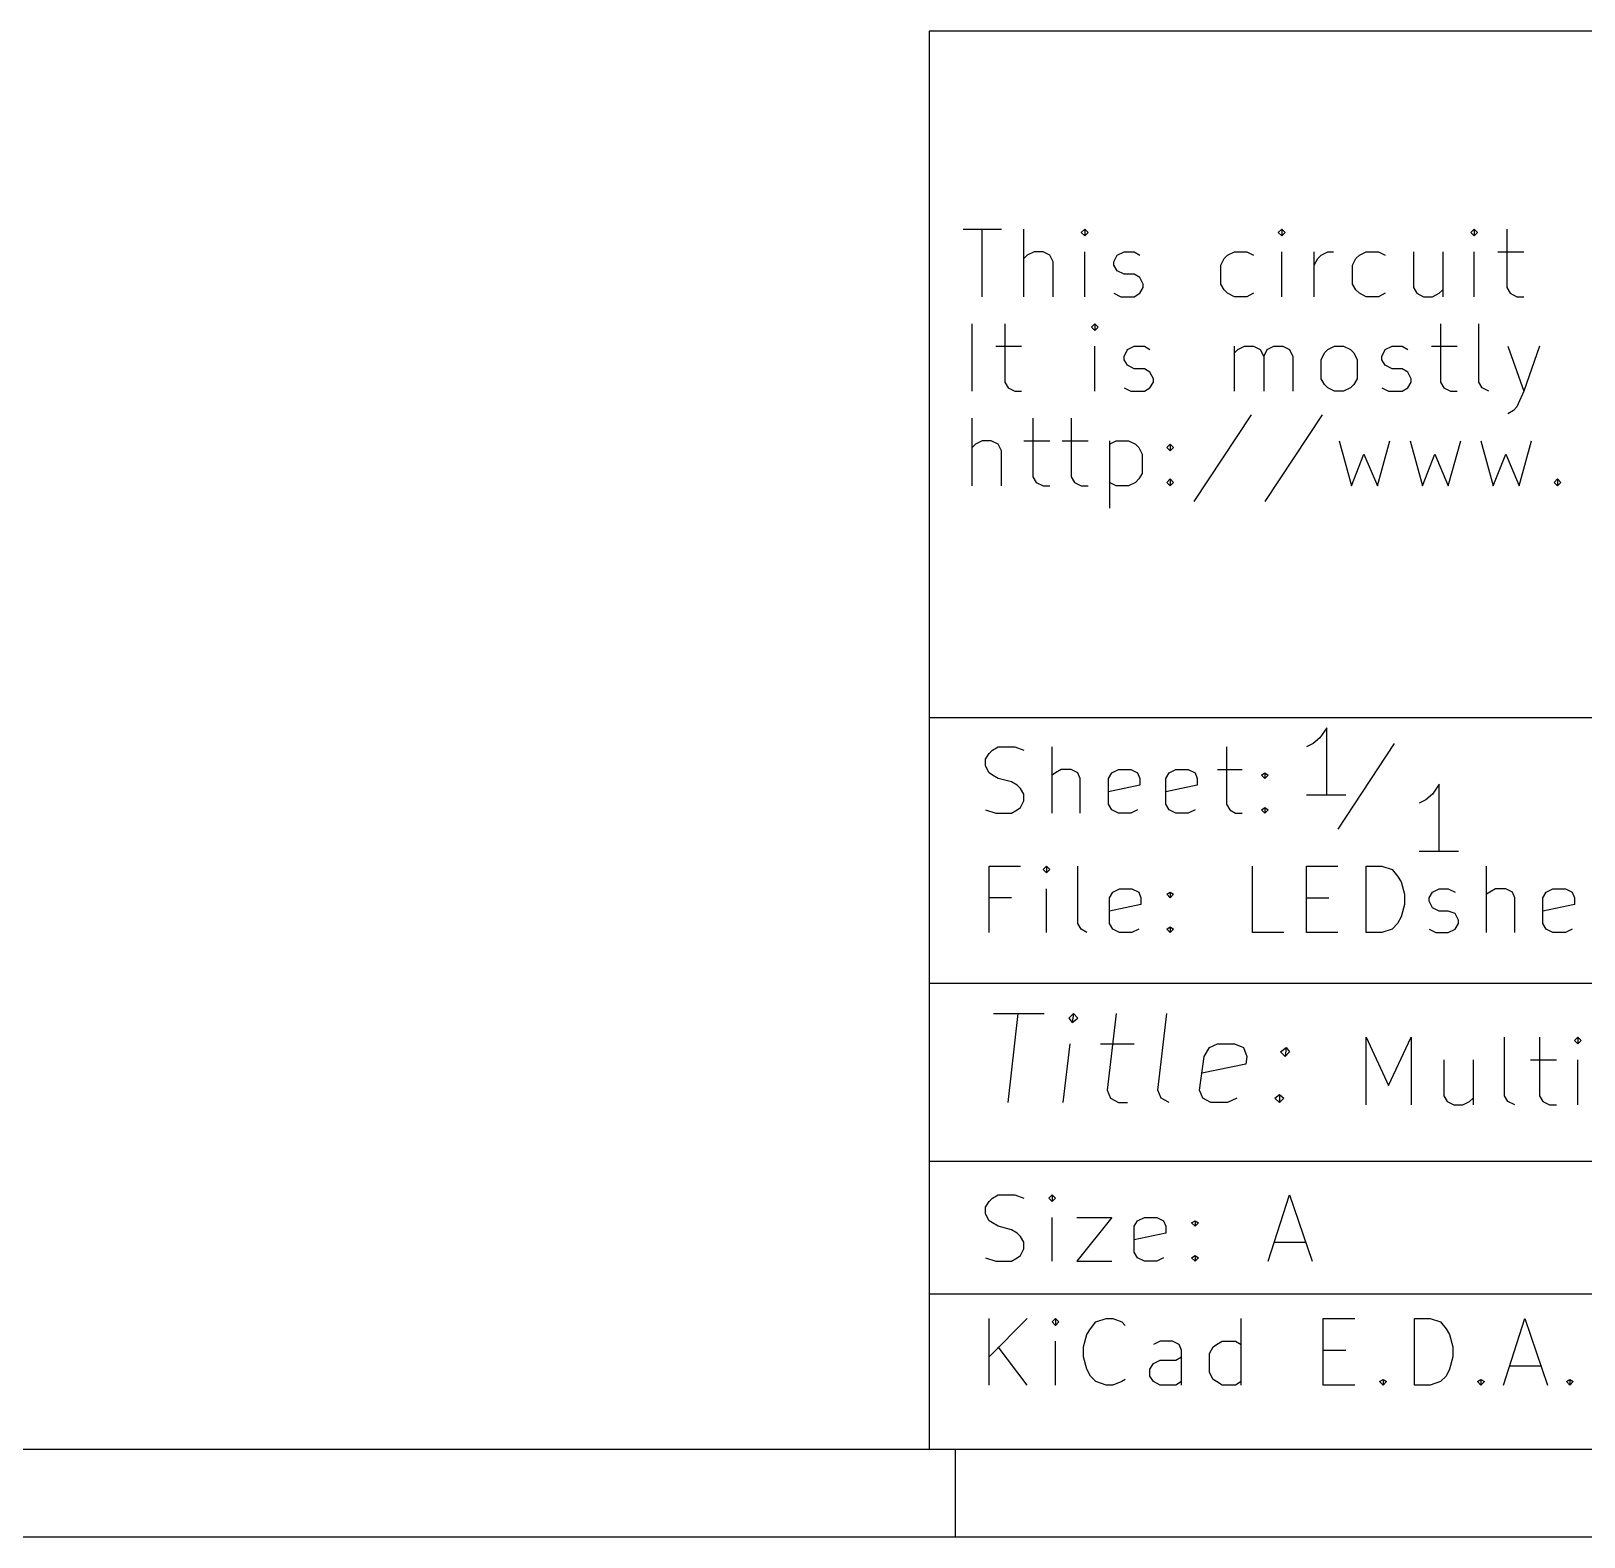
# Model space of a CAD drawing. Extents: x 10 to 269, y -206 to -10.
# Drawn here: x 139.14 to 174.18, y -205.89 to -171.91 of the extents above; entities that cross this region are included whole.
import ezdxf

# ---------------------------------------------------------------- set-up
doc = ezdxf.new("R2010")
doc.units = 0
doc.header["$MEASUREMENT"] = 0

msp = doc.modelspace()

# ---------------------------------------------------------------- linework, layer by layer
at = {"layer": 'Blue 3'}
for p, q in [((160.172, -176.378), (161.036, -176.378)), ((160.604, -177.902), (160.604, -176.378)), ((161.544, -177.902), (161.544, -176.378)), ((162.916, -176.378), (162.839, -176.454)), ((162.839, -176.454), (162.916, -176.53)), ((162.992, -176.454), (162.916, -176.378)), ((162.916, -176.378), (162.916, -176.53)), ((162.916, -176.53), (162.992, -176.454)), ((167.361, -176.378), (167.284, -176.454)), ((167.284, -176.454), (167.361, -176.53)), ((167.437, -176.454), (167.361, -176.378)), ((167.361, -176.378), (167.361, -176.53)), ((167.361, -176.53), (167.437, -176.454)), ((171.704, -176.378), (171.628, -176.454)), ((171.628, -176.454), (171.704, -176.53)), ((171.78, -176.454), (171.704, -176.378)), ((171.704, -176.378), (171.704, -176.53)), ((171.704, -176.53), (171.78, -176.454)), ((172.441, -176.378), (172.441, -177.698)), ((161.773, -176.886), (161.62, -176.962)), ((161.976, -176.886), (161.773, -176.886)), ((162.128, -176.962), (161.976, -176.886)), ((162.916, -177.902), (162.916, -176.886)), ((163.652, -176.962), (163.805, -176.886)), ((163.805, -176.886), (164.033, -176.886)), ((164.033, -176.886), (164.16, -176.962)), ((166.141, -176.962), (166.294, -176.886)), ((166.294, -176.886), (166.573, -176.886)), ((166.573, -176.886), (166.726, -176.962)), ((167.361, -177.902), (167.361, -176.886)), ((168.097, -177.902), (168.097, -176.886)), ((168.25, -176.962), (168.402, -176.886)), ((168.402, -176.886), (168.529, -176.886)), ((169.113, -176.962), (169.266, -176.886)), ((169.266, -176.886), (169.545, -176.886)), ((169.545, -176.886), (169.697, -176.962)), ((170.332, -176.886), (170.332, -177.698)), ((170.993, -176.886), (170.993, -177.902)), ((171.704, -177.902), (171.704, -176.886)), ((172.237, -176.886), (172.822, -176.886)), ((161.62, -176.962), (161.544, -177.038)), ((162.204, -177.114), (162.128, -176.962)), ((162.204, -177.902), (162.204, -177.114)), ((163.576, -177.114), (163.652, -176.962)), ((163.576, -177.19), (163.576, -177.114)), ((163.652, -177.317), (163.576, -177.19)), ((165.989, -177.19), (166.065, -177.038)), ((165.989, -177.622), (165.989, -177.19)), ((166.065, -177.038), (166.141, -176.962)), ((168.097, -177.19), (168.173, -177.038)), ((168.173, -177.038), (168.25, -176.962)), ((168.961, -177.19), (169.037, -177.038)), ((168.961, -177.622), (168.961, -177.19)), ((169.037, -177.038), (169.113, -176.962)), ((163.805, -177.394), (163.652, -177.317)), ((164.033, -177.394), (163.805, -177.394)), ((164.16, -177.47), (164.033, -177.394)), ((164.236, -177.622), (164.16, -177.47)), ((164.236, -177.698), (164.236, -177.622)), ((166.065, -177.749), (165.989, -177.622)), ((169.037, -177.749), (168.961, -177.622)), ((163.576, -177.825), (163.728, -177.902)), ((163.728, -177.902), (164.033, -177.902)), ((164.033, -177.902), (164.16, -177.825)), ((164.16, -177.825), (164.236, -177.698)), ((166.141, -177.825), (166.065, -177.749)), ((166.294, -177.902), (166.141, -177.825)), ((166.573, -177.902), (166.294, -177.902)), ((166.726, -177.825), (166.573, -177.902)), ((169.113, -177.825), (169.037, -177.749)), ((169.266, -177.902), (169.113, -177.825)), ((169.545, -177.902), (169.266, -177.902)), ((169.697, -177.825), (169.545, -177.902)), ((170.332, -177.698), (170.409, -177.825)), ((170.409, -177.825), (170.561, -177.902)), ((170.561, -177.902), (170.764, -177.902)), ((170.764, -177.902), (170.917, -177.825)), ((170.917, -177.825), (170.993, -177.749)), ((172.441, -177.698), (172.517, -177.825)), ((172.517, -177.825), (172.669, -177.902)), ((172.669, -177.902), (172.822, -177.902)), ((160.376, -180.035), (160.376, -178.511)), ((161.112, -178.511), (161.112, -179.832)), ((163.144, -178.511), (163.068, -178.587)), ((163.068, -178.587), (163.144, -178.664)), ((163.22, -178.587), (163.144, -178.511)), ((163.144, -178.511), (163.144, -178.664)), ((163.144, -178.664), (163.22, -178.587)), ((170.942, -178.511), (170.942, -179.832)), ((171.806, -179.832), (171.806, -178.511)), ((160.909, -179.019), (161.493, -179.019)), ((163.144, -180.035), (163.144, -179.019)), ((163.881, -179.095), (164.033, -179.019)), ((164.033, -179.019), (164.262, -179.019)), ((164.262, -179.019), (164.389, -179.095)), ((166.294, -180.035), (166.294, -179.019)), ((166.37, -179.095), (166.522, -179.019)), ((166.522, -179.019), (166.726, -179.019)), ((166.726, -179.019), (166.878, -179.095)), ((167.03, -179.095), (167.183, -179.019)), ((167.183, -179.019), (167.386, -179.019)), ((167.386, -179.019), (167.538, -179.095)), ((168.402, -179.095), (168.554, -179.019)), ((168.554, -179.019), (168.758, -179.019)), ((168.758, -179.019), (168.91, -179.095)), ((169.697, -179.095), (169.85, -179.019)), ((169.85, -179.019), (170.078, -179.019)), ((170.078, -179.019), (170.205, -179.095)), ((170.739, -179.019), (171.323, -179.019)), ((172.466, -179.019), (172.822, -180.035)), ((173.177, -179.019), (172.822, -180.035)), ((163.805, -179.248), (163.881, -179.095)), ((163.805, -179.324), (163.805, -179.248)), ((163.881, -179.451), (163.805, -179.324)), ((166.294, -179.172), (166.37, -179.095)), ((166.878, -179.095), (166.954, -179.248)), ((166.954, -179.248), (167.03, -179.095)), ((166.954, -179.248), (166.954, -180.035)), ((167.538, -179.095), (167.615, -179.248)), ((167.615, -179.248), (167.615, -180.035)), ((168.25, -179.324), (168.326, -179.172)), ((168.25, -179.756), (168.25, -179.324)), ((168.326, -179.172), (168.402, -179.095)), ((168.91, -179.095), (168.986, -179.172)), ((168.986, -179.172), (169.062, -179.324)), ((169.062, -179.324), (169.062, -179.756)), ((169.621, -179.248), (169.697, -179.095)), ((169.621, -179.324), (169.621, -179.248)), ((169.697, -179.451), (169.621, -179.324)), ((164.033, -179.527), (163.881, -179.451)), ((164.262, -179.527), (164.033, -179.527)), ((164.389, -179.603), (164.262, -179.527)), ((164.465, -179.756), (164.389, -179.603)), ((169.85, -179.527), (169.697, -179.451)), ((170.078, -179.527), (169.85, -179.527)), ((170.205, -179.603), (170.078, -179.527)), ((170.282, -179.756), (170.205, -179.603)), ((161.112, -179.832), (161.188, -179.959)), ((161.188, -179.959), (161.341, -180.035)), ((161.341, -180.035), (161.493, -180.035)), ((163.805, -179.959), (163.957, -180.035)), ((163.957, -180.035), (164.262, -180.035)), ((164.262, -180.035), (164.389, -179.959)), ((164.389, -179.959), (164.465, -179.832)), ((164.465, -179.832), (164.465, -179.756)), ((168.326, -179.883), (168.25, -179.756)), ((168.402, -179.959), (168.326, -179.883)), ((168.554, -180.035), (168.402, -179.959)), ((168.758, -180.035), (168.554, -180.035)), ((168.91, -179.959), (168.758, -180.035)), ((168.986, -179.883), (168.91, -179.959)), ((169.062, -179.756), (168.986, -179.883)), ((169.621, -179.959), (169.774, -180.035)), ((169.774, -180.035), (170.078, -180.035)), ((170.078, -180.035), (170.205, -179.959)), ((170.205, -179.959), (170.282, -179.832)), ((170.282, -179.832), (170.282, -179.756)), ((170.942, -179.832), (171.018, -179.959)), ((171.018, -179.959), (171.171, -180.035)), ((171.171, -180.035), (171.323, -180.035)), ((171.882, -179.959), (171.806, -179.832)), ((172.034, -180.035), (171.882, -179.959)), ((172.822, -180.035), (172.669, -180.391)), ((172.669, -180.391), (172.593, -180.467)), ((160.376, -182.169), (160.376, -180.645)), ((161.747, -180.645), (161.747, -181.966)), ((162.611, -180.645), (162.611, -181.966)), ((166.675, -180.569), (165.379, -182.524)), ((168.275, -180.569), (166.98, -182.524)), ((172.593, -180.467), (172.466, -180.543)), ((160.452, -181.229), (160.376, -181.305)), ((160.604, -181.153), (160.452, -181.229)), ((160.807, -181.153), (160.604, -181.153)), ((160.96, -181.229), (160.807, -181.153)), ((161.036, -181.381), (160.96, -181.229)), ((161.036, -182.169), (161.036, -181.381)), ((161.544, -181.153), (162.128, -181.153)), ((162.408, -181.153), (162.992, -181.153)), ((163.474, -181.153), (163.474, -182.677)), ((163.474, -181.229), (163.627, -181.153)), ((163.627, -181.153), (163.906, -181.153)), ((163.906, -181.153), (164.059, -181.229)), ((164.059, -181.229), (164.135, -181.305)), ((164.135, -181.305), (164.211, -181.458)), ((164.211, -181.458), (164.211, -181.889)), ((164.77, -181.305), (164.846, -181.229)), ((164.846, -181.381), (164.77, -181.305)), ((164.846, -181.229), (164.922, -181.305)), ((164.846, -181.229), (164.846, -181.381)), ((164.922, -181.305), (164.846, -181.381)), ((168.656, -181.153), (168.935, -182.169)), ((168.935, -182.169), (169.215, -181.458)), ((169.215, -181.458), (169.52, -182.169)), ((169.52, -182.169), (169.799, -181.153)), ((170.256, -181.153), (170.536, -182.169)), ((170.536, -182.169), (170.815, -181.458)), ((170.815, -181.458), (171.12, -182.169)), ((171.12, -182.169), (171.399, -181.153)), ((171.856, -181.153), (172.136, -182.169)), ((172.136, -182.169), (172.415, -181.458)), ((172.415, -181.458), (172.72, -182.169)), ((172.72, -182.169), (172.999, -181.153)), ((161.747, -181.966), (161.823, -182.093)), ((161.823, -182.093), (161.976, -182.169)), ((161.976, -182.169), (162.128, -182.169)), ((162.611, -181.966), (162.687, -182.093)), ((162.687, -182.093), (162.839, -182.169)), ((162.839, -182.169), (162.992, -182.169)), ((163.627, -182.169), (163.474, -182.093)), ((163.906, -182.169), (163.627, -182.169)), ((164.059, -182.093), (163.906, -182.169)), ((164.135, -182.016), (164.059, -182.093)), ((164.211, -181.889), (164.135, -182.016)), ((164.77, -182.093), (164.846, -182.016)), ((164.846, -182.169), (164.77, -182.093)), ((164.846, -182.016), (164.922, -182.093)), ((164.846, -182.016), (164.846, -182.169)), ((164.922, -182.093), (164.846, -182.169)), ((173.507, -182.093), (173.584, -182.016)), ((173.584, -182.169), (173.507, -182.093)), ((173.584, -182.016), (173.66, -182.093)), ((173.584, -182.016), (173.584, -182.169)), ((173.66, -182.093), (173.584, -182.169)), ((168.377, -187.63), (168.224, -187.858)), ((168.377, -189.154), (168.377, -187.63)), ((168.072, -187.985), (167.919, -188.062)), ((168.224, -187.858), (168.072, -187.985)), ((168.808, -189.154), (167.919, -189.154)), ((170.764, -189.128), (170.612, -189.255)), ((170.917, -188.9), (170.764, -189.128)), ((170.917, -190.424), (170.917, -188.9)), ((170.612, -189.255), (170.459, -189.332)), ((171.348, -190.424), (170.459, -190.424)), ((169.266, -196.139), (169.266, -194.615)), ((169.266, -194.615), (169.774, -195.707)), ((169.774, -195.707), (170.282, -194.615)), ((170.282, -194.615), (170.282, -196.139)), ((172.39, -195.936), (172.39, -194.615)), ((173.177, -194.615), (173.177, -195.936)), ((174.041, -194.615), (173.965, -194.691)), ((173.965, -194.691), (174.041, -194.767)), ((174.117, -194.691), (174.041, -194.615)), ((174.041, -194.615), (174.041, -194.767)), ((174.041, -194.767), (174.117, -194.691)), ((171.018, -195.123), (171.018, -195.936)), ((171.679, -195.123), (171.679, -196.139)), ((172.974, -195.123), (173.558, -195.123)), ((174.041, -196.139), (174.041, -195.123)), ((171.018, -195.936), (171.094, -196.063)), ((171.094, -196.063), (171.247, -196.139)), ((171.247, -196.139), (171.45, -196.139)), ((171.45, -196.139), (171.602, -196.063)), ((171.602, -196.063), (171.679, -195.986)), ((172.466, -196.063), (172.39, -195.936)), ((172.618, -196.139), (172.466, -196.063)), ((173.177, -195.936), (173.253, -196.063)), ((173.253, -196.063), (173.406, -196.139)), ((173.406, -196.139), (173.558, -196.139))]:
    msp.add_line(p, q, dxfattribs=at)
at = {"layer": 'Red 2'}
for p, q in [((159.41, -171.907), (159.41, -203.911)), ((267.411, -171.907), (159.41, -171.907)), ((159.41, -187.401), (267.411, -187.401)), ((160.757, -188.214), (160.833, -188.138)), ((160.833, -188.138), (160.96, -188.062)), ((160.96, -188.062), (161.341, -188.062)), ((161.341, -188.062), (161.544, -188.138)), ((162.179, -189.56), (162.179, -188.062)), ((166.116, -188.062), (166.116, -189.357)), ((169.901, -187.985), (168.631, -189.916)), ((160.68, -188.341), (160.757, -188.214)), ((160.68, -188.493), (160.68, -188.341)), ((160.757, -188.646), (160.68, -188.493)), ((160.833, -188.697), (160.757, -188.646)), ((160.96, -188.773), (160.833, -188.697)), ((161.265, -188.849), (160.96, -188.773)), ((161.392, -188.925), (161.265, -188.849)), ((162.255, -188.646), (162.179, -188.697)), ((162.382, -188.57), (162.255, -188.646)), ((162.611, -188.57), (162.382, -188.57)), ((162.763, -188.646), (162.611, -188.57)), ((162.814, -188.773), (162.763, -188.646)), ((162.814, -189.56), (162.814, -188.773)), ((163.449, -188.773), (163.525, -188.646)), ((163.449, -189.357), (163.449, -188.773)), ((163.525, -188.646), (163.678, -188.57)), ((163.678, -188.57), (163.957, -188.57)), ((163.957, -188.57), (164.109, -188.646)), ((164.109, -188.646), (164.16, -188.773)), ((164.16, -188.773), (164.16, -188.925)), ((164.744, -188.773), (164.821, -188.646)), ((164.744, -189.357), (164.744, -188.773)), ((164.821, -188.646), (164.973, -188.57)), ((164.973, -188.57), (165.252, -188.57)), ((165.252, -188.57), (165.405, -188.646)), ((165.405, -188.646), (165.456, -188.773)), ((165.456, -188.773), (165.456, -188.925)), ((165.913, -188.57), (166.472, -188.57)), ((166.903, -188.697), (166.98, -188.646)), ((166.98, -188.773), (166.903, -188.697)), ((166.98, -188.646), (167.056, -188.697)), ((166.98, -188.646), (166.98, -188.773)), ((167.056, -188.697), (166.98, -188.773)), ((161.468, -189.001), (161.392, -188.925)), ((161.544, -189.128), (161.468, -189.001)), ((161.544, -189.281), (161.544, -189.128)), ((164.16, -188.925), (163.449, -189.078)), ((165.456, -188.925), (164.744, -189.078)), ((160.68, -189.484), (160.909, -189.56)), ((160.909, -189.56), (161.265, -189.56)), ((161.265, -189.56), (161.392, -189.484)), ((161.392, -189.484), (161.468, -189.433)), ((161.468, -189.433), (161.544, -189.281)), ((163.525, -189.484), (163.449, -189.357)), ((163.678, -189.56), (163.525, -189.484)), ((163.957, -189.56), (163.678, -189.56)), ((164.109, -189.484), (163.957, -189.56)), ((164.821, -189.484), (164.744, -189.357)), ((164.973, -189.56), (164.821, -189.484)), ((165.252, -189.56), (164.973, -189.56)), ((165.405, -189.484), (165.252, -189.56)), ((166.116, -189.357), (166.192, -189.484)), ((166.192, -189.484), (166.319, -189.56)), ((166.319, -189.56), (166.472, -189.56)), ((166.903, -189.484), (166.98, -189.433)), ((166.98, -189.56), (166.903, -189.484)), ((166.98, -189.433), (167.056, -189.484)), ((166.98, -189.433), (166.98, -189.56)), ((167.056, -189.484), (166.98, -189.56)), ((160.757, -192.253), (160.757, -190.754)), ((160.757, -190.754), (161.468, -190.754)), ((162.052, -190.754), (161.976, -190.83)), ((161.976, -190.83), (162.052, -190.906)), ((162.128, -190.83), (162.052, -190.754)), ((162.052, -190.754), (162.052, -190.906)), ((162.052, -190.906), (162.128, -190.83)), ((162.763, -192.049), (162.763, -190.754)), ((166.7, -192.253), (166.7, -190.754)), ((167.919, -192.253), (167.919, -190.754)), ((167.919, -190.754), (168.631, -190.754)), ((169.266, -192.253), (169.266, -190.754)), ((169.266, -190.754), (169.621, -190.754)), ((169.621, -190.754), (169.85, -190.83)), ((169.85, -190.83), (169.977, -190.983)), ((171.983, -192.253), (171.983, -190.754)), ((162.052, -192.253), (162.052, -191.262)), ((163.551, -191.338), (163.703, -191.262)), ((163.703, -191.262), (163.982, -191.262)), ((163.982, -191.262), (164.135, -191.338)), ((169.977, -190.983), (170.053, -191.11)), ((170.053, -191.11), (170.129, -191.389)), ((170.764, -191.338), (170.917, -191.262)), ((170.917, -191.262), (171.12, -191.262)), ((171.12, -191.262), (171.272, -191.338)), ((172.187, -191.262), (172.06, -191.338)), ((172.415, -191.262), (172.187, -191.262)), ((172.568, -191.338), (172.415, -191.262)), ((173.33, -191.338), (173.482, -191.262)), ((173.482, -191.262), (173.761, -191.262)), ((173.761, -191.262), (173.914, -191.338)), ((161.265, -191.465), (160.757, -191.465)), ((163.474, -191.465), (163.551, -191.338)), ((163.474, -192.049), (163.474, -191.465)), ((164.186, -191.618), (163.474, -191.77)), ((164.135, -191.338), (164.186, -191.465)), ((164.186, -191.465), (164.186, -191.618)), ((164.77, -191.389), (164.846, -191.338)), ((164.846, -191.465), (164.77, -191.389)), ((164.846, -191.338), (164.922, -191.389)), ((164.846, -191.338), (164.846, -191.465)), ((164.922, -191.389), (164.846, -191.465)), ((167.919, -191.465), (168.427, -191.465)), ((170.129, -191.618), (170.053, -191.897)), ((170.129, -191.389), (170.129, -191.618)), ((170.688, -191.465), (170.764, -191.338)), ((170.688, -191.541), (170.688, -191.465)), ((170.764, -191.694), (170.688, -191.541)), ((172.06, -191.338), (171.983, -191.389)), ((172.618, -191.465), (172.568, -191.338)), ((172.618, -192.253), (172.618, -191.465)), ((173.253, -191.465), (173.33, -191.338)), ((173.253, -192.049), (173.253, -191.465)), ((173.965, -191.618), (173.253, -191.77)), ((173.914, -191.338), (173.965, -191.465)), ((173.965, -191.465), (173.965, -191.618)), ((170.053, -191.897), (169.977, -192.049)), ((170.917, -191.77), (170.764, -191.694)), ((171.12, -191.77), (170.917, -191.77)), ((171.272, -191.821), (171.12, -191.77)), ((171.348, -191.973), (171.272, -191.821)), ((171.348, -192.049), (171.348, -191.973)), ((162.839, -192.176), (162.763, -192.049)), ((162.966, -192.253), (162.839, -192.176)), ((163.551, -192.176), (163.474, -192.049)), ((163.703, -192.253), (163.551, -192.176)), ((163.982, -192.253), (163.703, -192.253)), ((164.135, -192.176), (163.982, -192.253)), ((164.77, -192.176), (164.846, -192.126)), ((164.846, -192.253), (164.77, -192.176)), ((164.846, -192.126), (164.922, -192.176)), ((164.846, -192.126), (164.846, -192.253)), ((164.922, -192.176), (164.846, -192.253)), ((167.411, -192.253), (166.7, -192.253)), ((168.631, -192.253), (167.919, -192.253)), ((169.621, -192.253), (169.266, -192.253)), ((169.85, -192.176), (169.621, -192.253)), ((169.977, -192.049), (169.85, -192.176)), ((170.688, -192.176), (170.84, -192.253)), ((170.84, -192.253), (171.12, -192.253)), ((171.12, -192.253), (171.272, -192.176)), ((171.272, -192.176), (171.348, -192.049)), ((173.33, -192.176), (173.253, -192.049)), ((173.482, -192.253), (173.33, -192.176)), ((173.761, -192.253), (173.482, -192.253)), ((173.914, -192.176), (173.761, -192.253)), ((159.41, -193.396), (267.411, -193.396)), ((160.858, -194.081), (162.001, -194.081)), ((161.188, -196.088), (161.417, -194.081)), ((162.662, -194.081), (162.56, -194.183)), ((162.662, -194.081), (162.636, -194.285)), ((162.763, -194.183), (162.662, -194.081)), ((163.627, -194.081), (163.424, -195.809)), ((164.567, -195.809), (164.77, -194.081)), ((162.56, -194.183), (162.636, -194.285)), ((162.636, -194.285), (162.763, -194.183)), ((162.433, -196.088), (162.585, -194.767)), ((163.271, -194.767), (164.033, -194.767)), ((165.735, -194.843), (165.913, -194.767)), ((165.913, -194.767), (166.294, -194.767)), ((166.294, -194.767), (166.497, -194.843)), ((165.506, -195.809), (165.608, -195.047)), ((165.608, -195.047), (165.735, -194.843)), ((166.497, -194.843), (166.573, -195.047)), ((166.573, -195.047), (166.548, -195.224)), ((167.335, -194.945), (167.462, -194.843)), ((167.437, -195.047), (167.335, -194.945)), ((167.462, -194.843), (167.437, -195.047)), ((167.538, -194.945), (167.437, -195.047)), ((167.462, -194.843), (167.538, -194.945)), ((166.548, -195.224), (165.557, -195.428)), ((163.424, -195.809), (163.5, -195.986)), ((164.643, -195.986), (164.567, -195.809)), ((165.583, -195.986), (165.506, -195.809)), ((163.5, -195.986), (163.678, -196.088)), ((163.678, -196.088), (163.881, -196.088)), ((164.821, -196.088), (164.643, -195.986)), ((165.76, -196.088), (165.583, -195.986)), ((166.141, -196.088), (165.76, -196.088)), ((166.345, -195.986), (166.141, -196.088)), ((167.208, -195.986), (167.31, -195.91)), ((167.31, -196.088), (167.208, -195.986)), ((167.31, -195.91), (167.411, -195.986)), ((167.31, -195.91), (167.31, -196.088)), ((167.411, -195.986), (167.31, -196.088)), ((159.41, -197.409), (267.411, -197.409)), ((160.757, -198.323), (160.833, -198.247)), ((160.833, -198.247), (160.96, -198.171)), ((160.96, -198.171), (161.341, -198.171)), ((161.341, -198.171), (161.544, -198.247)), ((162.179, -198.171), (162.103, -198.247)), ((162.103, -198.247), (162.179, -198.323)), ((162.255, -198.247), (162.179, -198.171)), ((162.179, -198.171), (162.179, -198.323)), ((162.179, -198.323), (162.255, -198.247)), ((167.056, -199.669), (167.538, -198.171)), ((167.538, -198.171), (168.046, -199.669)), ((160.68, -198.45), (160.757, -198.323)), ((160.68, -198.603), (160.68, -198.45)), ((160.757, -198.755), (160.68, -198.603)), ((160.833, -198.806), (160.757, -198.755)), ((160.96, -198.882), (160.833, -198.806)), ((161.265, -198.958), (160.96, -198.882)), ((161.392, -199.034), (161.265, -198.958)), ((162.179, -199.669), (162.179, -198.679)), ((162.738, -198.679), (163.525, -198.679)), ((163.525, -198.679), (162.738, -199.669)), ((164.033, -198.882), (164.109, -198.755)), ((164.033, -199.466), (164.033, -198.882)), ((164.109, -198.755), (164.262, -198.679)), ((164.262, -198.679), (164.541, -198.679)), ((164.541, -198.679), (164.694, -198.755)), ((164.694, -198.755), (164.744, -198.882)), ((164.744, -198.882), (164.744, -199.034)), ((165.329, -198.806), (165.405, -198.755)), ((165.405, -198.882), (165.329, -198.806)), ((165.405, -198.755), (165.481, -198.806)), ((165.405, -198.755), (165.405, -198.882)), ((165.481, -198.806), (165.405, -198.882)), ((161.468, -199.111), (161.392, -199.034)), ((161.544, -199.238), (161.468, -199.111)), ((161.544, -199.39), (161.544, -199.238)), ((164.744, -199.034), (164.033, -199.187)), ((167.183, -199.238), (167.894, -199.238)), ((160.68, -199.593), (160.909, -199.669)), ((160.909, -199.669), (161.265, -199.669)), ((161.265, -199.669), (161.392, -199.593)), ((161.392, -199.593), (161.468, -199.542)), ((161.468, -199.542), (161.544, -199.39)), ((162.738, -199.669), (163.525, -199.669)), ((164.109, -199.593), (164.033, -199.466)), ((164.262, -199.669), (164.109, -199.593)), ((164.541, -199.669), (164.262, -199.669)), ((164.694, -199.593), (164.541, -199.669)), ((165.329, -199.593), (165.405, -199.542)), ((165.405, -199.669), (165.329, -199.593)), ((165.405, -199.542), (165.481, -199.593)), ((165.405, -199.542), (165.405, -199.669)), ((165.481, -199.593), (165.405, -199.669)), ((159.41, -200.406), (267.411, -200.406)), ((160.757, -202.463), (160.757, -200.965)), ((161.62, -200.965), (160.757, -201.828)), ((162.255, -200.965), (162.179, -201.041)), ((162.179, -201.041), (162.255, -201.117)), ((162.331, -201.041), (162.255, -200.965)), ((162.255, -200.965), (162.255, -201.117)), ((162.255, -201.117), (162.331, -201.041)), ((163.043, -201.193), (163.17, -201.041)), ((163.17, -201.041), (163.398, -200.965)), ((163.398, -200.965), (163.551, -200.965)), ((163.551, -200.965), (163.754, -201.041)), ((163.754, -201.041), (163.83, -201.117)), ((166.446, -202.463), (166.446, -200.965)), ((168.3, -202.463), (168.3, -200.965)), ((168.3, -200.965), (169.012, -200.965)), ((170.358, -202.463), (170.358, -200.965)), ((170.358, -200.965), (170.713, -200.965)), ((170.713, -200.965), (170.942, -201.041)), ((170.942, -201.041), (171.069, -201.193)), ((172.364, -202.463), (172.847, -200.965)), ((172.847, -200.965), (173.355, -202.463)), ((162.255, -202.463), (162.255, -201.473)), ((162.89, -201.6), (162.966, -201.32)), ((162.966, -201.32), (163.043, -201.193)), ((164.617, -201.473), (164.465, -201.549)), ((164.897, -201.473), (164.617, -201.473)), ((165.049, -201.549), (164.897, -201.473)), ((165.887, -201.549), (166.014, -201.473)), ((166.014, -201.473), (166.319, -201.473)), ((166.319, -201.473), (166.446, -201.549)), ((171.069, -201.193), (171.145, -201.32)), ((171.145, -201.32), (171.221, -201.6)), ((161.62, -202.463), (160.96, -201.6)), ((162.89, -201.828), (162.89, -201.6)), ((165.1, -201.676), (165.049, -201.549)), ((165.1, -202.463), (165.1, -201.676)), ((165.735, -201.752), (165.811, -201.6)), ((165.735, -202.184), (165.735, -201.752)), ((165.811, -201.6), (165.887, -201.549)), ((168.3, -201.676), (168.808, -201.676)), ((171.221, -201.6), (171.221, -201.828)), ((162.966, -202.108), (162.89, -201.828)), ((163.043, -202.26), (162.966, -202.108)), ((164.389, -202.108), (164.465, -201.981)), ((164.389, -202.26), (164.389, -202.108)), ((164.465, -201.981), (164.617, -201.905)), ((164.617, -201.905), (164.973, -201.905)), ((164.973, -201.905), (165.1, -201.828)), ((171.145, -202.108), (171.069, -202.26)), ((171.221, -201.828), (171.145, -202.108)), ((172.491, -202.032), (173.203, -202.032)), ((163.17, -202.387), (163.043, -202.26)), ((163.398, -202.463), (163.17, -202.387)), ((163.551, -202.463), (163.398, -202.463)), ((163.754, -202.387), (163.551, -202.463)), ((163.83, -202.336), (163.754, -202.387)), ((164.465, -202.387), (164.389, -202.26)), ((164.617, -202.463), (164.465, -202.387)), ((164.973, -202.463), (164.617, -202.463)), ((165.1, -202.387), (164.973, -202.463)), ((165.811, -202.336), (165.735, -202.184)), ((165.887, -202.387), (165.811, -202.336)), ((166.014, -202.463), (165.887, -202.387)), ((166.319, -202.463), (166.014, -202.463)), ((166.446, -202.387), (166.319, -202.463)), ((169.012, -202.463), (168.3, -202.463)), ((169.57, -202.387), (169.647, -202.336)), ((169.647, -202.463), (169.57, -202.387)), ((169.647, -202.336), (169.723, -202.387)), ((169.647, -202.336), (169.647, -202.463)), ((169.723, -202.387), (169.647, -202.463)), ((170.713, -202.463), (170.358, -202.463)), ((170.942, -202.387), (170.713, -202.463)), ((171.069, -202.26), (170.942, -202.387)), ((171.78, -202.387), (171.856, -202.336)), ((171.856, -202.463), (171.78, -202.387)), ((171.856, -202.336), (171.933, -202.387)), ((171.856, -202.336), (171.856, -202.463)), ((171.933, -202.387), (171.856, -202.463)), ((173.787, -202.387), (173.863, -202.336)), ((173.863, -202.463), (173.787, -202.387)), ((173.863, -202.336), (173.939, -202.387)), ((173.863, -202.336), (173.863, -202.463)), ((173.939, -202.387), (173.863, -202.463)), ((11.9888, -203.911), (267.411, -203.911)), ((159.41, -203.911), (267.411, -203.911)), ((159.995, -203.911), (159.995, -205.892)), ((10.0076, -205.892), (269.392, -205.892))]:
    msp.add_line(p, q, dxfattribs=at)

doc.saveas('drawing.dxf')
